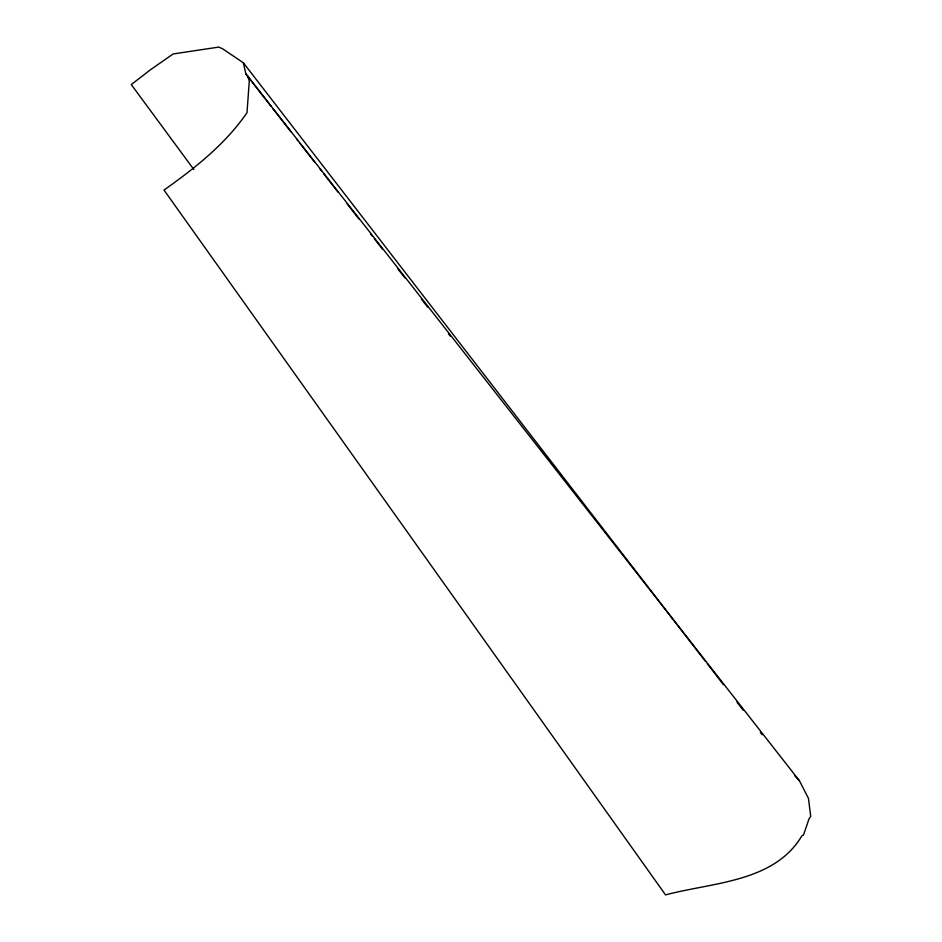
<?xml version="1.0" encoding="UTF-8"?>
<svg xmlns="http://www.w3.org/2000/svg" width="942" height="942" viewBox="0 0 942 942"><rect width="100%" height="100%" fill="white"/><g stroke="black" fill="none" stroke-linecap="round" stroke-linejoin="round"><path stroke-width="1.41" d="M705.499 661.378L243.377 62.808L222.924 48.984L218.732 47.1L173.163 53.953L150.944 69.414L131.268 84.556L193.864 169.536M243.377 62.808L245.85 73.888L799.405 780.706L808.448 798.369L810.732 816.361L809.048 818.751L803.526 834.942L801.83 835.919C774.088 882.489 712.128 882.36 665.547 894.9L164.014 190.072C194.97 168.076 225.338 144.208 247.004 112.71L249.277 81.059L247.534 75.537M794.612 775.584L799.405 780.706M245.85 73.888L271.178 106.375M272.98 108.707L291.078 131.904M296.506 138.874L298.308 141.194M300.121 143.514L314.593 162.083M320.021 169.042L321.834 171.362M323.636 173.681L338.119 192.25M347.162 203.849L358.914 218.944M370.677 234.028L372.49 236.348M374.292 238.667L382.44 249.112M397.818 268.835L405.048 278.125M421.333 299.003L427.668 307.127M448.474 333.821L450.288 336.141M707.289 663.71L723.48 684.669M736.962 702.131L743.25 710.292M760.335 732.417L762.137 734.736"/></g></svg>
